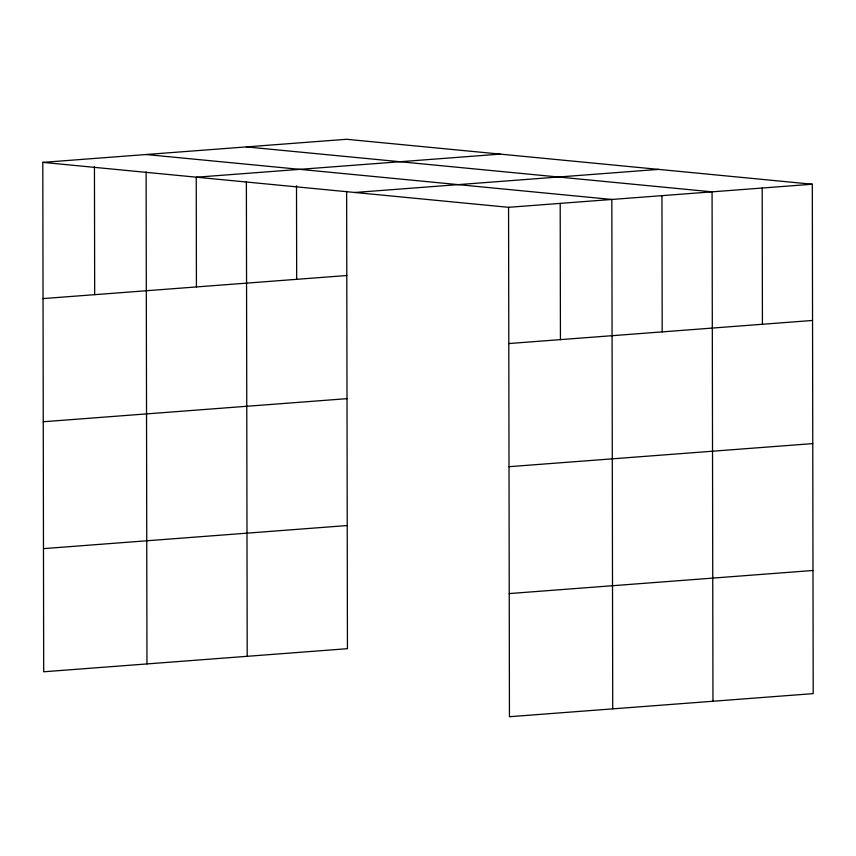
<?xml version="1.0" encoding="UTF-8"?>
<svg xmlns="http://www.w3.org/2000/svg" width="856" height="856" viewBox="0 0 856 856"><rect width="100%" height="100%" fill="white"/><g stroke="black" fill="none" stroke-linecap="round" stroke-linejoin="round"><path stroke-width="1.28" d="M42.8 162.373L346.552 139.282L812.312 184.222L813.2 693.628L509.448 716.718L508.56 207.312L42.8 162.373L43.688 671.778L347.44 648.688L346.648 191.37M196.495 177.203L500.257 154.112M354.855 192.482L658.606 169.392M508.56 207.312L812.312 184.222M43.035 298.594L346.798 275.514M508.796 343.545L812.547 320.454M43.249 421.751L347.012 398.661M509.01 466.691L812.761 443.601M43.474 548.632L347.226 525.541M509.234 593.572L812.986 570.481M246.314 146.9L712.074 191.84L712.962 701.246M146.076 154.519L611.837 199.459L612.725 708.875M762.193 188.031L762.428 324.264M661.956 195.65L662.191 331.882M560.198 203.386L560.434 339.618M296.508 185.827L296.679 279.324M246.378 181.622L247.202 656.306M196.238 177.417L196.431 286.942M146.109 171.885L146.965 663.924M94.449 166.46L94.674 294.678"/></g></svg>
